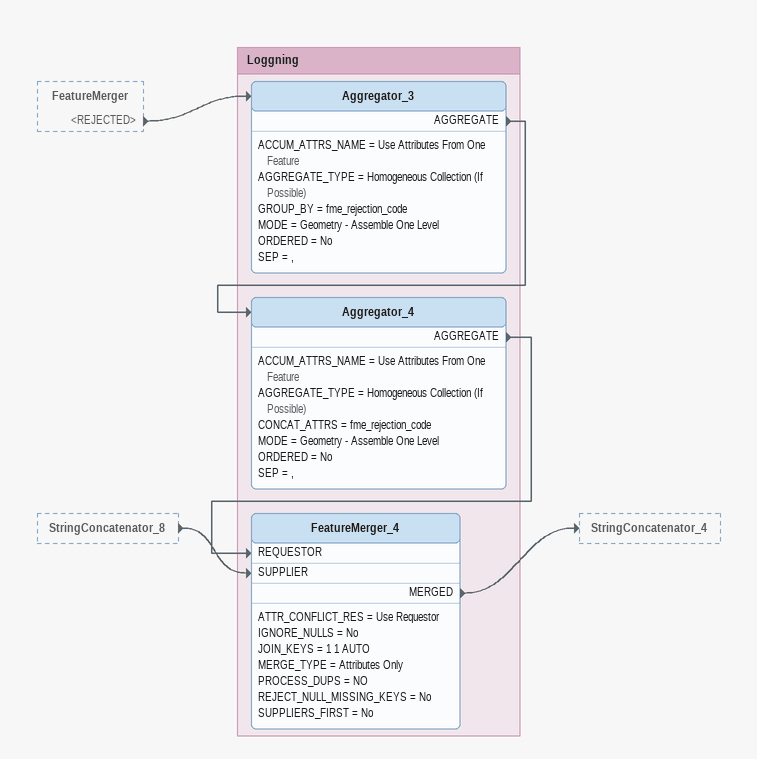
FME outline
FeatureMerger [outside]
    <REJECTED> -> Aggregator_3
StringConcatenator_8 [outside]
    -> FeatureMerger_4 [SUPPLIER]

Bookmark: Loggning
Aggregator_3
    ACCUM_ATTRS_NAME = Use Attributes From One Feature
    AGGREGATE_TYPE = Homogeneous Collection (If Possible)
    GROUP_BY = fme_rejection_code
    MODE = Geometry - Assemble One Level
    ORDERED = No
    SEP = ,
    AGGREGATE -> Aggregator_4
Aggregator_4
    ACCUM_ATTRS_NAME = Use Attributes From One Feature
    AGGREGATE_TYPE = Homogeneous Collection (If Possible)
    CONCAT_ATTRS = fme_rejection_code
    MODE = Geometry - Assemble One Level
    ORDERED = No
    SEP = ,
    AGGREGATE -> FeatureMerger_4 [REQUESTOR]
FeatureMerger_4
    ATTR_CONFLICT_RES = Use Requestor
    IGNORE_NULLS = No
    JOIN_KEYS = 1 1 AUTO
    MERGE_TYPE = Attributes Only
    PROCESS_DUPS = NO
    REJECT_NULL_MISSING_KEYS = No
    SUPPLIERS_FIRST = No
    MERGED -> StringConcatenator_4
